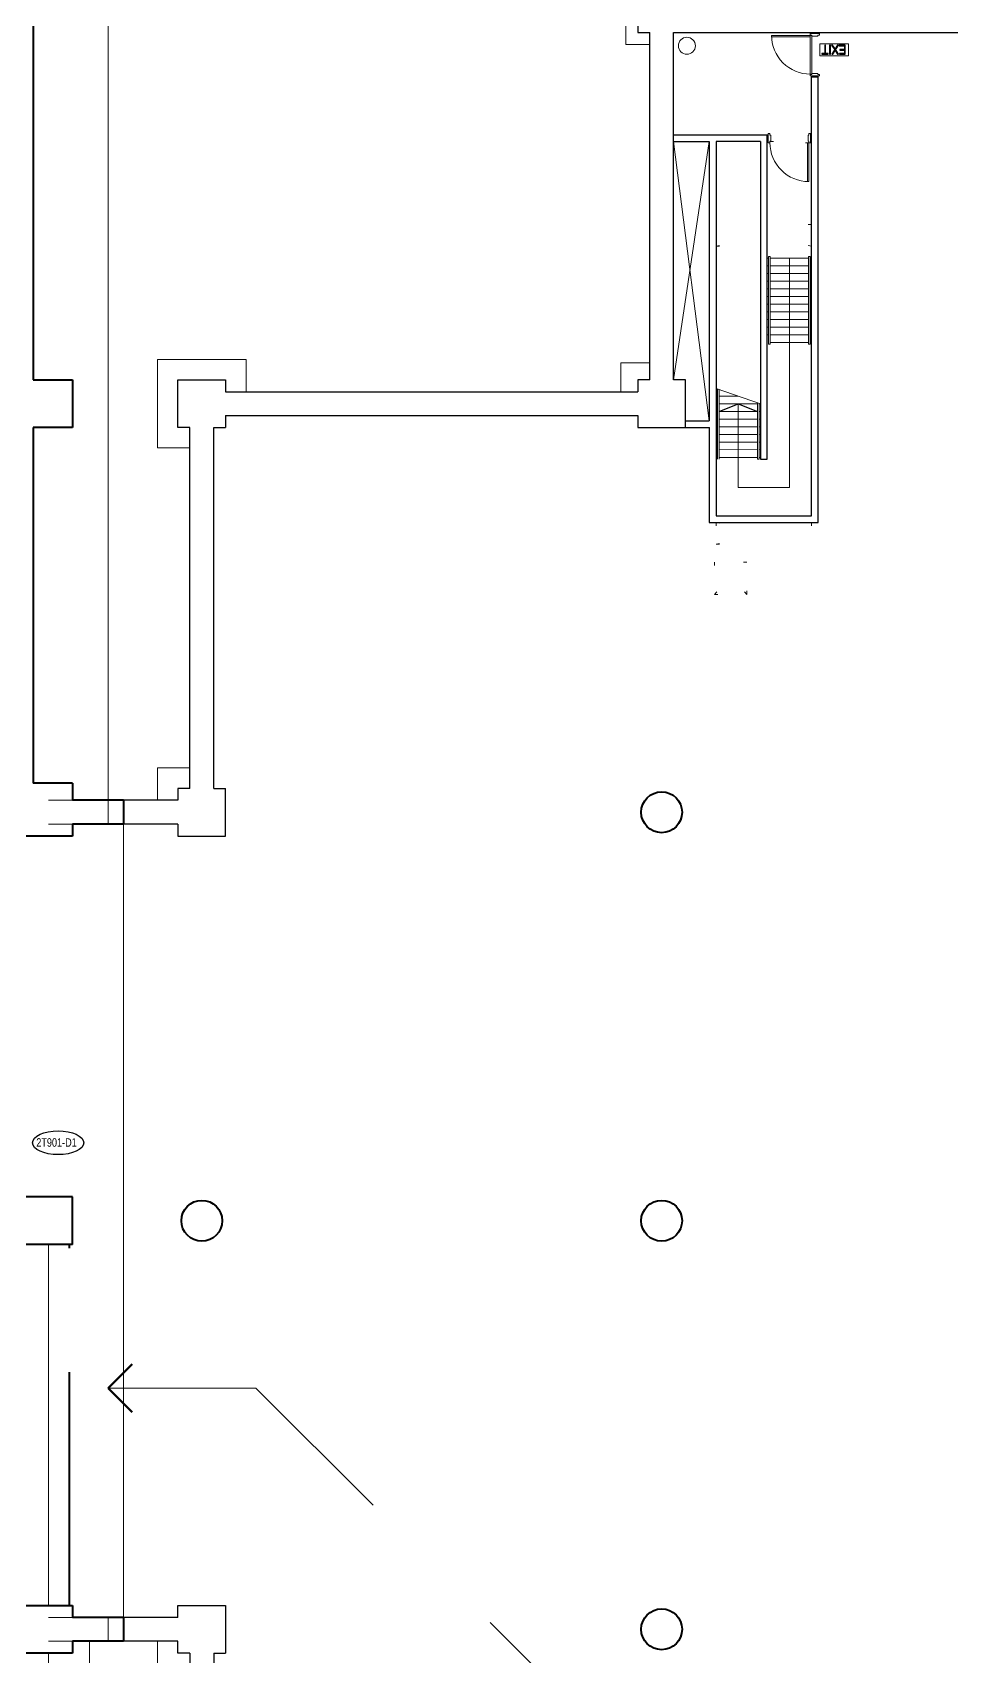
# Model space of a CAD drawing. Header units: metres. Extents: x 1807 to 3745, y 842 to 1968.
# Drawn here: x 3560.53 to 3587.51, y 1295.2 to 1342.9 of the extents above; entities that cross this region are included whole.
import ezdxf
from ezdxf.enums import TextEntityAlignment as Align

# ---------------------------------------------------------------- set-up
doc = ezdxf.new("R2010")
doc.units = ezdxf.units.M
doc.header["$MEASUREMENT"] = 0
for name, pattern in [('DGN1', [7.299439, 0, -7.299439]), ('DGN2', [9.732586, 4.866293, -4.866293]), ('DGN6', [18.248598, 0, -3.64972, 7.299439, -3.64972, 0, -3.64972])]:
    doc.linetypes.add(name, pattern=pattern)
doc.layers.get('0').update_dxf_attribs({"lineweight": 0})
doc.layers.add('Level 1', color=7, linetype='Continuous', lineweight=0)
doc.layers.add('Primary Door', color=7, linetype='Continuous', lineweight=0)
doc.styles.add('Style-CHAR_FAST_FONT', font='CHAR_FAST_FONT.shx', dxfattribs={"height": 0.2})

# ---------------------------------------------------------------- blocks, each defined once
blk = doc.blocks.new('AnonymusCell_290')
at = {"layer": 'Primary Door', "color": 7, "linetype": 'Continuous', "lineweight": 30}
blk.add_ellipse((0, 0), major_axis=(0.75, 0), ratio=0.466667, dxfattribs=at)
at = {"layer": 'Primary Door', "color": 7, "linetype": 'Continuous', "lineweight": 30, "style": 'Style-CHAR_FAST_FONT', "width": 0.799986}
blk.add_text('2T901-D1', height=0.25, dxfattribs=at).set_placement((-0.643, 0.133), align=Align.TOP_LEFT)

msp = doc.modelspace()

# ---------------------------------------------------------------- linework, layer by layer
at = {"layer": 'Level 1', "color": 7, "linetype": 'Continuous', "lineweight": 13}
for p, q in [((3562.75, 1404.2), (3562.75, 1320.35)), ((3563.2, 1319.65), (3563.2, 1296.35)), ((3562.2, 1295.65), (3562.2, 1294.75))]:
    msp.add_line(p, q, dxfattribs=at)
at = {"layer": 'Level 1', "color": 7, "linetype": 'Continuous', "lineweight": 0}
for p, q in [((3577.949, 1345.05), (3577.949, 1342.55)), ((3578.299, 1342.9), (3578.299, 1344.7)), ((3578.649, 1342.9), (3578.299, 1342.9)), ((3578.649, 1332.7), (3578.649, 1342.9)), ((3590.299, 1342.9), (3579.349, 1342.9)), ((3579.349, 1342.9), (3579.349, 1332.7)), ((3583.634, 1342.87), (3583.364, 1342.87)), ((3583.364, 1342.87), (3583.364, 1342.825)), ((3583.399, 1342.87), (3583.399, 1342.9)), ((3583.399, 1342.9), (3583.599, 1342.9)), ((3583.599, 1342.87), (3583.399, 1342.87)), ((3583.599, 1342.9), (3583.599, 1342.87)), ((3583.634, 1342.825), (3583.634, 1342.87)), ((3578.649, 1342.55), (3577.949, 1342.55)), ((3583.364, 1342.82), (3582.224, 1342.82)), ((3582.224, 1342.82), (3582.227, 1342.78)), ((3582.227, 1342.78), (3583.364, 1342.78)), ((3583.364, 1342.825), (3583.409, 1342.825)), ((3583.364, 1342.82), (3583.364, 1341.68)), ((3583.404, 1342.82), (3583.364, 1342.82)), ((3583.364, 1342.78), (3583.364, 1342.82)), ((3583.404, 1341.683), (3583.404, 1342.82)), ((3583.409, 1342.825), (3583.409, 1342.8)), ((3583.409, 1342.8), (3583.589, 1342.8)), ((3583.589, 1342.8), (3583.589, 1342.825)), ((3583.589, 1342.825), (3583.634, 1342.825)), ((3584.483, 1342.569), (3583.642, 1342.569)), ((3583.642, 1342.569), (3583.643, 1342.219)), ((3584.483, 1342.219), (3584.483, 1342.569)), ((3583.643, 1342.219), (3584.483, 1342.219)), ((3583.364, 1341.68), (3583.404, 1341.683)), ((3583.364, 1341.63), (3583.364, 1341.675)), ((3583.364, 1341.675), (3583.409, 1341.675)), ((3583.634, 1341.63), (3583.364, 1341.63)), ((3583.599, 1341.63), (3583.399, 1341.63)), ((3583.399, 1341.63), (3583.399, 1341.6)), ((3583.4, 1341.6), (3583.399, 1328.711)), ((3583.399, 1341.6), (3583.599, 1341.6)), ((3583.599, 1341.6), (3583.4, 1341.6)), ((3583.409, 1341.675), (3583.409, 1341.7)), ((3583.409, 1341.7), (3583.589, 1341.7)), ((3583.589, 1341.7), (3583.589, 1341.675)), ((3583.589, 1341.675), (3583.634, 1341.675)), ((3583.597, 1328.51), (3583.599, 1341.6)), ((3583.599, 1341.6), (3583.599, 1341.63)), ((3583.634, 1341.675), (3583.634, 1341.63)), ((3582.099, 1339.9), (3579.349, 1339.9)), ((3579.349, 1339.9), (3579.349, 1339.7)), ((3580.399, 1331.5), (3579.349, 1339.7)), ((3579.349, 1332.7), (3580.399, 1339.7)), ((3579.349, 1339.7), (3580.398, 1339.7)), ((3580.398, 1339.7), (3580.399, 1331.5)), ((3580.6, 1328.71), (3580.599, 1339.7)), ((3580.599, 1339.7), (3581.898, 1339.7)), ((3581.898, 1339.7), (3581.899, 1330.375)), ((3582.099, 1330.375), (3582.099, 1339.9)), ((3582.1, 1339.9), (3582.13, 1339.9)), ((3582.1, 1339.7), (3582.1, 1339.9)), ((3582.13, 1339.7), (3582.1, 1339.7)), ((3582.13, 1339.935), (3582.13, 1339.665)), ((3582.175, 1339.935), (3582.13, 1339.935)), ((3582.13, 1339.9), (3582.13, 1339.7)), ((3582.13, 1339.665), (3582.175, 1339.665)), ((3582.175, 1339.89), (3582.175, 1339.935)), ((3582.2, 1339.89), (3582.175, 1339.89)), ((3582.175, 1339.665), (3582.175, 1339.71)), ((3582.175, 1339.71), (3582.2, 1339.71)), ((3582.2, 1339.71), (3582.2, 1339.89)), ((3583.28, 1338.528), (3583.28, 1339.665)), ((3583.28, 1339.665), (3583.32, 1339.665)), ((3583.3, 1339.71), (3583.3, 1339.89)), ((3583.3, 1339.89), (3583.325, 1339.89)), ((3583.325, 1339.71), (3583.3, 1339.71)), ((3583.32, 1339.665), (3583.32, 1338.525)), ((3583.325, 1339.89), (3583.325, 1339.935)), ((3583.325, 1339.935), (3583.37, 1339.935)), ((3583.325, 1339.665), (3583.325, 1339.71)), ((3583.37, 1339.665), (3583.325, 1339.665)), ((3583.37, 1339.935), (3583.37, 1339.665)), ((3583.4, 1339.9), (3583.37, 1339.9)), ((3583.37, 1339.9), (3583.37, 1339.7)), ((3583.37, 1339.7), (3583.4, 1339.7)), ((3583.4, 1339.7), (3583.4, 1339.9)), ((3583.32, 1338.525), (3583.28, 1338.528)), ((3582.14, 1336.275), (3582.1, 1336.275)), ((3582.19, 1336.325), (3582.14, 1336.325)), ((3582.14, 1336.325), (3582.14, 1333.75)), ((3582.19, 1333.75), (3582.19, 1336.325)), ((3583.31, 1336.275), (3582.19, 1336.275)), ((3582.75, 1336.275), (3582.749, 1329.543)), ((3583.31, 1333.75), (3583.31, 1336.325)), ((3583.31, 1336.325), (3583.355, 1336.325)), ((3583.355, 1336.325), (3583.36, 1333.75)), ((3583.4, 1336.275), (3583.36, 1336.275)), ((3582.14, 1336.05), (3582.1, 1336.05)), ((3582.14, 1335.825), (3582.1, 1335.825)), ((3583.31, 1336.05), (3582.19, 1336.05)), ((3583.31, 1335.825), (3582.19, 1335.825)), ((3583.4, 1336.05), (3583.36, 1336.05)), ((3583.4, 1335.825), (3583.36, 1335.825)), ((3582.14, 1335.6), (3582.1, 1335.6)), ((3582.14, 1335.375), (3582.1, 1335.375)), ((3583.31, 1335.6), (3582.19, 1335.6)), ((3583.31, 1335.375), (3582.19, 1335.375)), ((3583.4, 1335.6), (3583.36, 1335.6)), ((3583.4, 1335.375), (3583.36, 1335.375)), ((3582.14, 1335.15), (3582.1, 1335.15)), ((3582.14, 1334.925), (3582.1, 1334.925)), ((3583.31, 1335.15), (3582.19, 1335.15)), ((3583.31, 1334.925), (3582.19, 1334.925)), ((3583.4, 1335.15), (3583.36, 1335.15)), ((3583.4, 1334.925), (3583.36, 1334.925)), ((3582.139, 1334.7), (3582.099, 1334.7)), ((3582.139, 1334.475), (3582.099, 1334.475)), ((3583.31, 1334.7), (3582.19, 1334.7)), ((3583.31, 1334.475), (3582.19, 1334.475)), ((3583.4, 1334.7), (3583.36, 1334.7)), ((3583.4, 1334.475), (3583.36, 1334.475)), ((3582.139, 1334.25), (3582.099, 1334.25)), ((3582.139, 1334.025), (3582.099, 1334.025)), ((3583.31, 1334.25), (3582.19, 1334.25)), ((3583.31, 1334.025), (3582.19, 1334.025)), ((3583.4, 1334.25), (3583.36, 1334.25)), ((3583.4, 1334.025), (3583.36, 1334.025)), ((3582.19, 1333.75), (3582.14, 1333.75)), ((3583.31, 1333.8), (3582.19, 1333.8)), ((3583.36, 1333.75), (3583.31, 1333.75)), ((3583.399, 1333.8), (3583.359, 1333.8)), ((3564.199, 1333.3), (3564.199, 1330.701)), ((3564.199, 1333.3), (3566.799, 1333.3)), ((3566.799, 1333.3), (3566.799, 1332.35)), ((3578.649, 1333.2), (3577.799, 1333.2)), ((3577.799, 1333.2), (3577.799, 1332.35)), ((3564.799, 1331.301), (3564.799, 1332.701)), ((3564.799, 1332.701), (3566.199, 1332.701)), ((3566.199, 1332.701), (3566.199, 1332.35)), ((3578.299, 1332.35), (3578.299, 1332.7)), ((3578.299, 1332.7), (3578.649, 1332.7)), ((3579.349, 1332.7), (3579.699, 1332.7)), ((3579.699, 1332.7), (3579.699, 1331.3)), ((3581.899, 1332.001), (3580.599, 1332.45)), ((3580.639, 1330.376), (3580.639, 1332.437)), ((3580.689, 1330.376), (3580.689, 1332.419)), ((3566.199, 1332.35), (3578.299, 1332.35)), ((3580.599, 1332.225), (3580.639, 1332.225)), ((3580.599, 1332), (3580.639, 1332)), ((3580.689, 1332.225), (3581.249, 1332.225)), ((3580.689, 1332), (3581.809, 1332)), ((3581.249, 1329.543), (3581.249, 1332)), ((3581.809, 1332.032), (3581.809, 1330.376)), ((3581.859, 1332.014), (3581.859, 1330.376)), ((3581.859, 1332), (3581.899, 1332.001)), ((3578.299, 1331.65), (3566.199, 1331.65)), ((3566.199, 1331.65), (3566.199, 1331.301)), ((3578.299, 1331.3), (3578.299, 1331.65)), ((3580.399, 1331.5), (3579.699, 1331.5)), ((3579.699, 1331.5), (3579.699, 1331.3)), ((3580.599, 1331.775), (3580.639, 1331.775)), ((3580.599, 1331.55), (3580.639, 1331.55)), ((3580.689, 1331.775), (3581.809, 1331.775)), ((3580.689, 1331.55), (3581.809, 1331.551)), ((3581.859, 1331.775), (3581.899, 1331.775)), ((3581.859, 1331.55), (3581.899, 1331.551)), ((3565.149, 1331.301), (3564.799, 1331.301)), ((3565.149, 1320.7), (3565.149, 1331.301)), ((3566.199, 1331.301), (3565.849, 1331.3)), ((3565.849, 1331.3), (3565.849, 1320.7)), ((3579.699, 1331.3), (3578.299, 1331.3)), ((3579.699, 1331.3), (3580.4, 1331.3)), ((3580.4, 1331.3), (3580.399, 1328.511)), ((3580.599, 1331.325), (3580.639, 1331.325)), ((3580.599, 1331.1), (3580.639, 1331.1)), ((3580.689, 1331.325), (3581.809, 1331.325)), ((3580.689, 1331.1), (3581.809, 1331.1)), ((3581.859, 1331.325), (3581.899, 1331.325)), ((3581.859, 1331.1), (3581.899, 1331.101)), ((3565.149, 1330.701), (3564.199, 1330.701)), ((3580.599, 1330.875), (3580.639, 1330.875)), ((3580.599, 1330.65), (3580.639, 1330.65)), ((3580.689, 1330.875), (3581.809, 1330.875)), ((3580.689, 1330.65), (3581.809, 1330.651)), ((3581.859, 1330.875), (3581.899, 1330.875)), ((3581.859, 1330.651), (3581.899, 1330.65)), ((3580.599, 1330.425), (3580.639, 1330.425)), ((3580.689, 1330.425), (3581.809, 1330.425)), ((3581.809, 1330.376), (3581.859, 1330.376)), ((3581.859, 1330.425), (3581.899, 1330.425)), ((3581.899, 1330.375), (3582.099, 1330.375)), ((3582.749, 1329.543), (3581.249, 1329.543)), ((3583.399, 1328.711), (3580.6, 1328.71)), ((3580.399, 1328.511), (3583.597, 1328.51)), ((3565.149, 1321.3), (3564.199, 1321.3)), ((3564.199, 1321.3), (3564.199, 1320.35)), ((3564.799, 1320.35), (3564.799, 1320.7)), ((3564.799, 1320.7), (3565.149, 1320.7)), ((3565.849, 1320.7), (3566.199, 1320.7)), ((3566.199, 1320.7), (3566.199, 1319.3)), ((3562.749, 1319.65), (3562.749, 1320.35)), ((3562.749, 1320.35), (3564.799, 1320.35)), ((3564.799, 1319.65), (3562.749, 1319.65)), ((3563.2, 1319.65), (3563.2, 1296.35)), ((3564.799, 1319.3), (3564.799, 1319.65)), ((3566.199, 1319.3), (3564.799, 1319.3)), ((3561, 1307.3), (3561, 1296.7)), ((3564.799, 1296.351), (3564.799, 1296.701)), ((3564.799, 1296.701), (3566.199, 1296.701)), ((3566.199, 1296.701), (3566.199, 1295.301)), ((3562.749, 1295.651), (3562.749, 1296.351)), ((3562.749, 1296.351), (3564.799, 1296.351)), ((3564.799, 1295.651), (3562.749, 1295.651)), ((3564.199, 1294.701), (3564.199, 1295.651)), ((3564.799, 1295.301), (3564.799, 1295.651)), ((3561, 1294.75), (3561, 1295.3)), ((3565.149, 1295.301), (3564.799, 1295.301)), ((3565.149, 1284.701), (3565.149, 1295.301)), ((3566.199, 1295.301), (3565.849, 1295.301)), ((3565.849, 1295.301), (3565.849, 1284.7))]:
    msp.add_line(p, q, dxfattribs=at)
at = {"layer": 'Level 1', "color": 7, "linetype": 'Continuous', "lineweight": 30}
for p, q in [((3578.299, 1344.7), (3578.299, 1342.9)), ((3578.299, 1342.9), (3578.649, 1342.9)), ((3578.649, 1332.7), (3578.649, 1342.9)), ((3579.349, 1342.9), (3590.299, 1342.9)), ((3579.349, 1332.7), (3579.349, 1342.9)), ((3583.812, 1342.534), (3583.787, 1342.534)), ((3583.787, 1342.534), (3583.787, 1342.292)), ((3583.812, 1342.292), (3583.812, 1342.534)), ((3583.953, 1342.534), (3583.928, 1342.534)), ((3583.928, 1342.534), (3583.928, 1342.271)), ((3583.953, 1342.271), (3583.953, 1342.534)), ((3584.016, 1342.534), (3583.987, 1342.534)), ((3583.987, 1342.534), (3584.065, 1342.42)), ((3584.092, 1342.42), (3584.016, 1342.534)), ((3584.065, 1342.42), (3584.092, 1342.42)), ((3584.092, 1342.42), (3584.065, 1342.42)), ((3584.065, 1342.42), (3584.079, 1342.399)), ((3584.078, 1342.399), (3584.065, 1342.378)), ((3584.079, 1342.399), (3584.078, 1342.399)), ((3584.166, 1342.534), (3584.092, 1342.42)), ((3584.106, 1342.399), (3584.12, 1342.42)), ((3584.12, 1342.378), (3584.106, 1342.399)), ((3584.106, 1342.399), (3584.106, 1342.399)), ((3584.12, 1342.42), (3584.195, 1342.534)), ((3584.195, 1342.534), (3584.166, 1342.534)), ((3584.391, 1342.534), (3584.214, 1342.534)), ((3584.214, 1342.534), (3584.214, 1342.512)), ((3584.214, 1342.512), (3584.367, 1342.512)), ((3584.367, 1342.409), (3584.232, 1342.409)), ((3584.232, 1342.409), (3584.232, 1342.388)), ((3584.367, 1342.512), (3584.367, 1342.409)), ((3584.391, 1342.512), (3584.391, 1342.534)), ((3584.391, 1342.409), (3584.391, 1342.512)), ((3584.391, 1342.388), (3584.391, 1342.409)), ((3583.893, 1342.292), (3583.705, 1342.292)), ((3583.705, 1342.292), (3583.705, 1342.271)), ((3583.705, 1342.271), (3583.893, 1342.271)), ((3583.787, 1342.292), (3583.812, 1342.292)), ((3583.893, 1342.271), (3583.893, 1342.292)), ((3583.928, 1342.271), (3583.953, 1342.271)), ((3584.065, 1342.378), (3583.994, 1342.271)), ((3583.994, 1342.271), (3584.022, 1342.271)), ((3584.022, 1342.271), (3584.092, 1342.378)), ((3584.092, 1342.378), (3584.065, 1342.378)), ((3584.065, 1342.378), (3584.092, 1342.378)), ((3584.092, 1342.378), (3584.163, 1342.271)), ((3584.192, 1342.271), (3584.12, 1342.378)), ((3584.163, 1342.271), (3584.192, 1342.271)), ((3584.367, 1342.292), (3584.218, 1342.292)), ((3584.218, 1342.292), (3584.218, 1342.271)), ((3584.218, 1342.271), (3584.391, 1342.271)), ((3584.232, 1342.388), (3584.367, 1342.388)), ((3584.367, 1342.388), (3584.367, 1342.292)), ((3584.391, 1342.292), (3584.391, 1342.388)), ((3584.391, 1342.271), (3584.391, 1342.292)), ((3583.399, 1328.71), (3583.399, 1341.6)), ((3583.399, 1341.6), (3583.599, 1341.6)), ((3583.599, 1328.51), (3583.599, 1341.6)), ((3579.349, 1339.9), (3582.099, 1339.9)), ((3579.349, 1339.7), (3580.399, 1339.7)), ((3580.399, 1339.7), (3580.399, 1331.5)), ((3580.599, 1339.7), (3580.599, 1328.71)), ((3581.899, 1339.7), (3580.599, 1339.7)), ((3581.899, 1339.7), (3581.899, 1330.375)), ((3582.099, 1330.375), (3582.099, 1339.9)), ((3564.799, 1331.301), (3564.799, 1332.701)), ((3564.799, 1332.701), (3566.199, 1332.701)), ((3566.199, 1332.701), (3566.199, 1332.35)), ((3578.649, 1332.7), (3578.299, 1332.7)), ((3578.299, 1332.7), (3578.299, 1332.35)), ((3579.699, 1332.7), (3579.349, 1332.7)), ((3579.699, 1331.3), (3579.699, 1332.7)), ((3566.199, 1332.35), (3578.299, 1332.35)), ((3580.689, 1331.775), (3581.249, 1332)), ((3581.249, 1332), (3581.809, 1331.775)), ((3566.199, 1331.65), (3578.299, 1331.65)), ((3566.199, 1331.65), (3566.199, 1331.301)), ((3578.299, 1331.65), (3578.299, 1331.3)), ((3579.699, 1331.5), (3580.399, 1331.5)), ((3565.149, 1331.301), (3564.799, 1331.301)), ((3565.149, 1320.7), (3565.149, 1331.3)), ((3565.849, 1331.301), (3566.199, 1331.301)), ((3565.849, 1320.7), (3565.849, 1331.3)), ((3578.299, 1331.3), (3579.699, 1331.3)), ((3579.699, 1331.3), (3580.399, 1331.3)), ((3580.399, 1331.3), (3580.399, 1328.51)), ((3581.899, 1330.375), (3582.099, 1330.375)), ((3580.599, 1328.71), (3583.399, 1328.71)), ((3580.399, 1328.51), (3583.599, 1328.51)), ((3564.799, 1320.7), (3564.799, 1320.35)), ((3565.149, 1320.7), (3564.799, 1320.7)), ((3565.849, 1320.7), (3566.199, 1320.7)), ((3566.199, 1319.3), (3566.199, 1320.7)), ((3564.799, 1320.35), (3562.749, 1320.35)), ((3564.799, 1319.65), (3562.749, 1319.65)), ((3564.799, 1319.65), (3564.799, 1319.3)), ((3564.799, 1319.3), (3566.199, 1319.3)), ((3564.799, 1296.351), (3564.799, 1296.701)), ((3564.799, 1296.701), (3566.199, 1296.701)), ((3566.199, 1296.701), (3566.199, 1295.301)), ((3564.799, 1296.351), (3562.749, 1296.351)), ((3564.799, 1295.651), (3562.749, 1295.651)), ((3564.799, 1295.301), (3564.799, 1295.651)), ((3565.149, 1295.301), (3564.799, 1295.301)), ((3565.149, 1295.301), (3565.149, 1284.701)), ((3565.849, 1295.301), (3565.849, 1284.7)), ((3565.849, 1295.301), (3566.199, 1295.301))]:
    msp.add_line(p, q, dxfattribs=at)
at = {"layer": 'Level 1', "color": 7, "linetype": 'Continuous', "lineweight": 40}
for p, q in [((3560.55, 1343.3), (3560.55, 1332.7)), ((3560.55, 1332.7), (3561.7, 1332.7)), ((3561.7, 1332.7), (3561.7, 1331.3)), ((3560.55, 1331.3), (3560.55, 1320.85)), ((3561.7, 1331.3), (3560.55, 1331.3)), ((3561.7, 1320.85), (3560.55, 1320.85)), ((3561.7, 1320.85), (3561.7, 1320.35)), ((3563.2, 1320.35), (3561.7, 1320.35)), ((3563.2, 1320.35), (3563.2, 1319.65)), ((3563.2, 1319.65), (3561.7, 1319.65)), ((3561.7, 1319.65), (3561.7, 1319.3)), ((3561.7, 1319.3), (3560.15, 1319.3)), ((3561.7, 1308.7), (3560.3, 1308.7)), ((3561.7, 1307.3), (3561.7, 1308.7)), ((3561.7, 1307.3), (3527.67, 1307.3)), ((3521.2, 1296.7), (3561.7, 1296.7)), ((3561.7, 1296.7), (3561.7, 1296.35)), ((3563.2, 1296.35), (3561.7, 1296.35)), ((3563.2, 1296.35), (3563.2, 1295.65)), ((3563.2, 1295.65), (3561.7, 1295.65)), ((3561.7, 1295.65), (3561.7, 1295.3)), ((3561.7, 1295.3), (3560.3, 1295.3))]:
    msp.add_line(p, q, dxfattribs=at)
at = {"layer": 'Level 1', "color": 7, "linetype": 'DGN1', "lineweight": 0}
for p, q in [((3582.18, 1339.665), (3582.183, 1339.705)), ((3583.32, 1339.665), (3582.18, 1339.665)), ((3582.183, 1339.705), (3583.32, 1339.705)), ((3583.32, 1339.705), (3583.32, 1339.665)), ((3583.4, 1336.625), (3580.6, 1337.26)), ((3580.6, 1336.625), (3583.4, 1337.26)), ((3583.4, 1337.26), (3580.6, 1337.26)), ((3580.6, 1337.26), (3580.6, 1336.625)), ((3583.4, 1336.625), (3583.4, 1337.26)), ((3580.6, 1336.625), (3583.4, 1336.625)), ((3580.599, 1327.876), (3583.399, 1328.511)), ((3580.599, 1328.51), (3583.399, 1327.876)), ((3580.599, 1328.51), (3580.599, 1327.876)), ((3583.399, 1328.51), (3583.399, 1327.876)), ((3580.599, 1327.876), (3583.399, 1327.876)), ((3581.499, 1327.35), (3580.55, 1327.35)), ((3580.55, 1327.35), (3580.55, 1326.4)), ((3580.55, 1326.4), (3581.499, 1327.35)), ((3581.499, 1326.4), (3580.55, 1327.35)), ((3581.499, 1326.4), (3581.499, 1327.35)), ((3580.55, 1326.4), (3581.499, 1326.4))]:
    msp.add_line(p, q, dxfattribs=at)
at = {"layer": 'Level 1', "color": 7, "linetype": 'DGN2', "lineweight": 0}
for p, q in [((3562.749, 1320.35), (3560.999, 1320.35)), ((3562.749, 1319.65), (3560.999, 1319.65)), ((3567.087, 1303.083), (3562.749, 1303.083)), ((3567.087, 1303.083), (3587.269, 1282.9)), ((3562.749, 1296.351), (3560.999, 1296.351)), ((3562.749, 1295.651), (3560.999, 1295.651))]:
    msp.add_line(p, q, dxfattribs=at)
at = {"layer": 'Level 1', "color": 7, "linetype": 'DGN6', "lineweight": 40}
msp.add_line((3561.6, 1307.3), (3561.6, 1296.7), dxfattribs=at)
at = {"layer": 'Level 1', "color": 7, "linetype": 'Continuous', "lineweight": 53}
for q in [(3563.456, 1303.79), (3563.456, 1302.376)]:
    msp.add_line((3562.749, 1303.083), q, dxfattribs=at)
at = {"layer": 'Level 1', "color": 7, "linetype": 'Continuous', "lineweight": 13}
msp.add_circle((3579.74, 1342.515), 0.25, dxfattribs=at)
at = {"layer": 'Level 1', "color": 7, "linetype": 'Continuous', "lineweight": 40}
for centre in [(3578.999, 1320), (3565.499, 1308), (3578.999, 1308), (3578.999, 1296)]:
    msp.add_circle(centre, 0.6, dxfattribs=at)
at = {"layer": 'Level 1', "color": 7, "linetype": 'Continuous', "lineweight": 0}
for centre in [(3578.999, 1320), (3565.499, 1308), (3578.999, 1308), (3578.999, 1296)]:
    msp.add_circle(centre, 0.6, dxfattribs=at)
for centre in [(3583.364, 1342.82), (3583.32, 1339.665)]:
    msp.add_arc(centre, 1.14, 179.9998, 269.9998, dxfattribs=at)

# ---------------------------------------------------------------- block references
at = {"color": 7, "linetype": 'Continuous', "lineweight": 0}
msp.add_blockref('AnonymusCell_290', (3561.281, 1310.292), dxfattribs=at)

doc.saveas('drawing.dxf')
